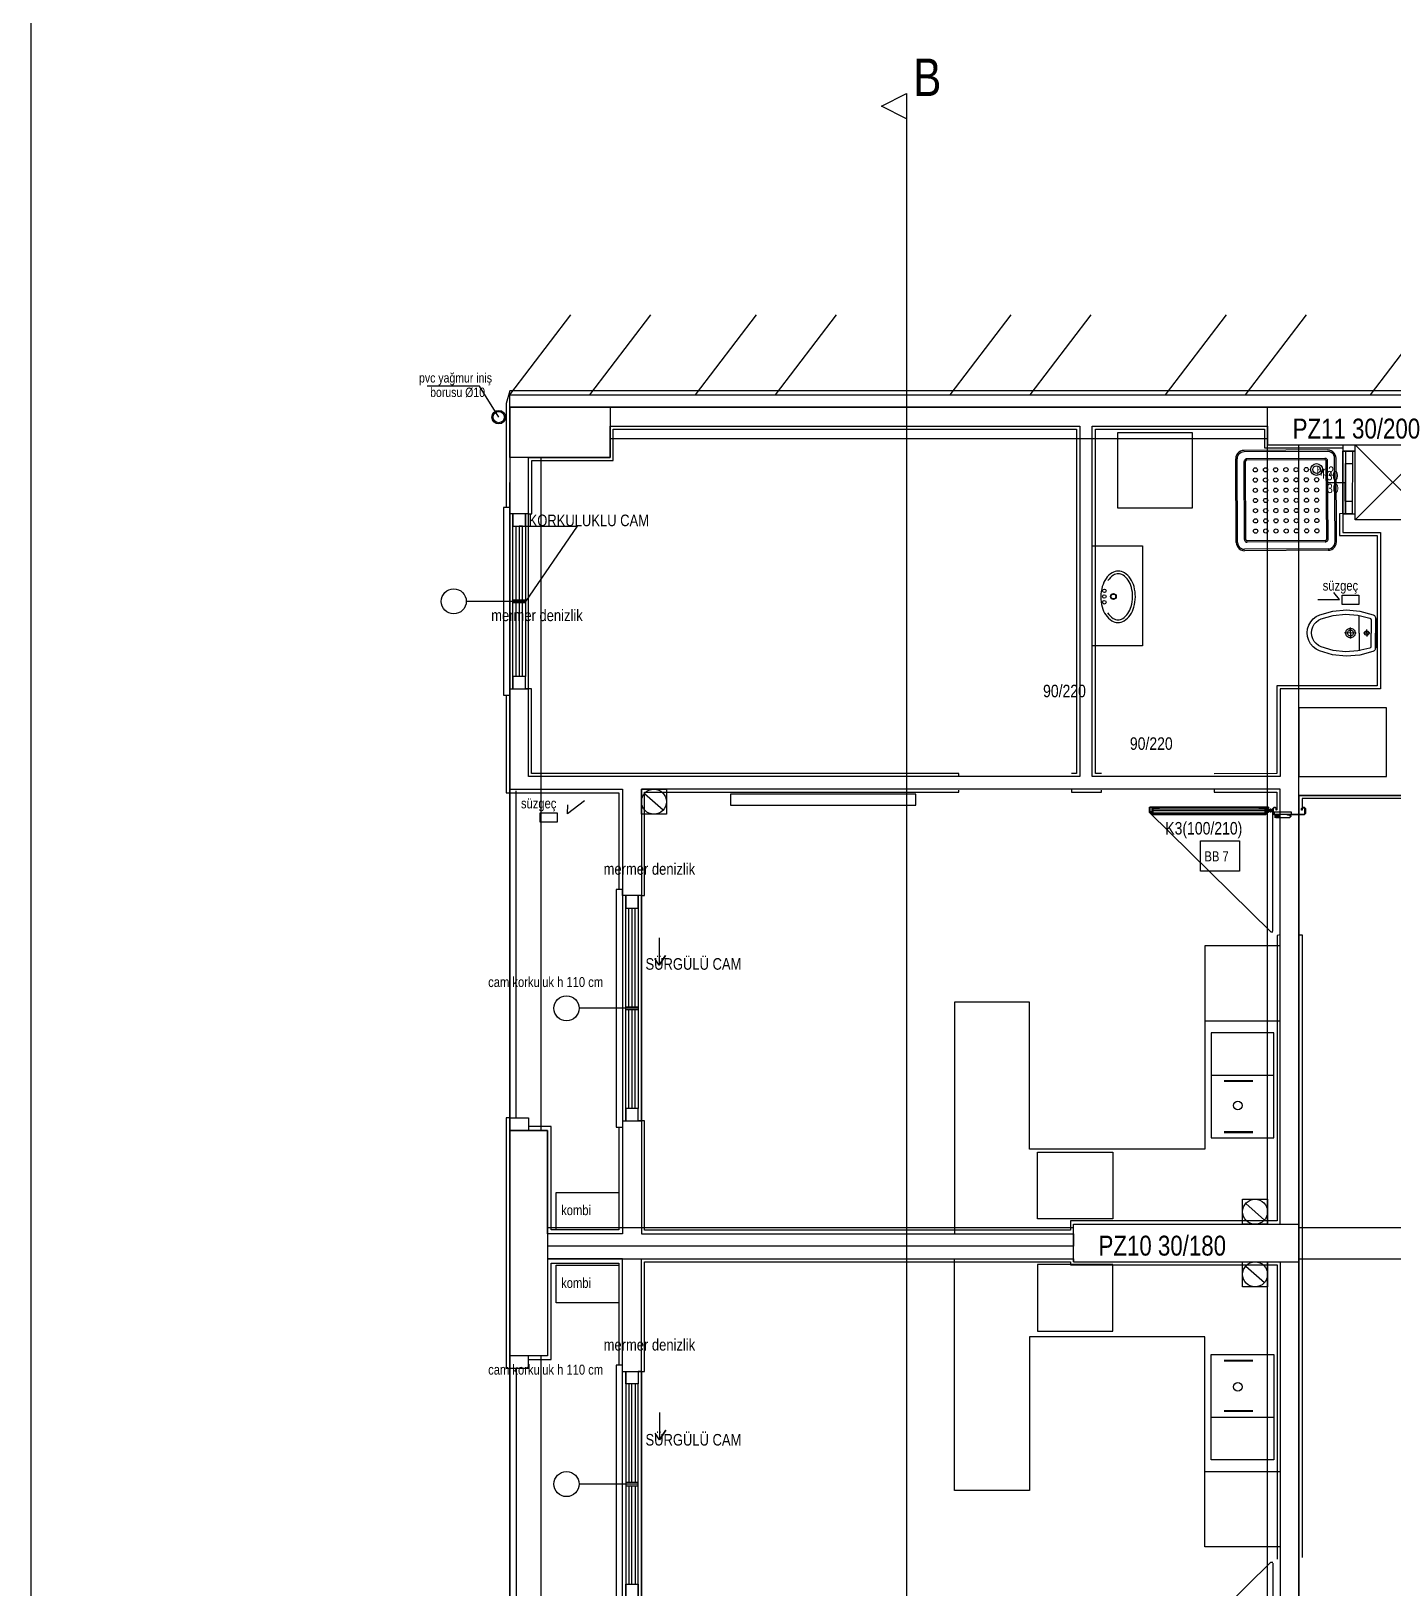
# Model space of a CAD drawing. Header units: centimetres. Extents: x 0 to 12309, y -30 to 2970.
# Drawn here: x 1150 to 1694, y 1877 to 2499 of the extents above; entities that cross this region are included whole.
import ezdxf

# ---------------------------------------------------------------- set-up
doc = ezdxf.new("R2010")
doc.units = ezdxf.units.CM
doc.layers.add('SCOTT-CERCEVE', color=7, linetype='CONTINUOUS')
doc.layers.add('SCOTT-MIMARI', color=8, linetype='CONTINUOUS')
doc.styles.get("Standard").update_dxf_attribs({"font": 'arial.ttf', "width": 0.8})

msp = doc.modelspace()

# ---------------------------------------------------------------- linework, layer by layer
at = {"layer": 'SCOTT-CERCEVE'}
msp.add_line((1150, 0), (1150, 2970), dxfattribs=at)
at = {"layer": 'SCOTT-MIMARI'}
for p, q in [((1329.01, 2357.29), (1308.07, 2357.29)), ((1336.65, 2344.87), (1329.01, 2357.29)), ((1667.53, 2331.75), (1634.17, 2331.57)), ((1667.54, 2331.19), (1634.18, 2331.01)), ((1631.03, 2294.86), (1630.86, 2328.22)), ((1631.59, 2294.86), (1631.41, 2328.22)), ((1634.36, 2295.99), (1634.2, 2327.12)), ((1634.92, 2295.99), (1634.75, 2327.12)), ((1666.44, 2328.4), (1635.3, 2328.24)), ((1666.44, 2327.85), (1635.31, 2327.68)), ((1667.17, 2296.16), (1667, 2327.29)), ((1667.72, 2296.16), (1667.56, 2327.3)), ((1670.51, 2295.07), (1670.33, 2328.42)), ((1671.06, 2295.07), (1670.89, 2328.43)), ((1667.13, 2318.82), (1674.64, 2318.81)), ((1666.61, 2295.6), (1635.48, 2295.44)), ((1666.62, 2295.04), (1635.48, 2294.88)), ((1667.74, 2292.27), (1634.38, 2292.09)), ((1667.75, 2291.71), (1634.39, 2291.54)), ((1680.15, 2258.64), (1680.18, 2265.7)), ((1684.92, 2263.87), (1684.9, 2258.62)), ((1686.68, 2264.56), (1686.65, 2258.61)), ((1686.67, 2264.36), (1686.82, 2264.36)), ((1687.17, 2264.01), (1687.15, 2258.61)), ((1678.9, 2258.65), (1674.33, 2258.67)), ((1676.65, 2258.66), (1676.63, 2256.44)), ((1676.65, 2258.66), (1676.66, 2260.88)), ((1680.15, 2258.64), (1680.11, 2251.58)), ((1684.36, 2258.62), (1681.81, 2258.63)), ((1683.15, 2258.63), (1683.14, 2257.23)), ((1683.15, 2258.63), (1683.15, 2260.03)), ((1684.87, 2253.37), (1684.9, 2258.62)), ((1686.62, 2252.66), (1686.65, 2258.61)), ((1687.12, 2253.21), (1687.15, 2258.61)), ((1686.62, 2252.86), (1686.77, 2252.86)), ((1644.85, 2186.96), (1644.85, 2188.56)), ((1597.37, 2187.01), (1597.42, 2187.01)), ((1642.65, 2187.66), (1597.77, 2187.66)), ((1643.05, 2187.01), (1643, 2187.01)), ((1644.3, 2188.01), (1644, 2188.01)), ((1644.33, 2187.45), (1644, 2187.45)), ((1645.65, 2187.76), (1644.05, 2187.76)), ((1645.38, 2188.04), (1645.65, 2188.04)), ((1645.38, 2187.49), (1645.65, 2187.49)), ((1645.65, 2139.63), (1645.65, 2186.61)), ((1621.04, 2082.05), (1646.04, 2082.05)), ((1637.64, 2079.83), (1626.26, 2079.83)), ((1637.64, 2079.53), (1626.26, 2079.53)), ((1626.26, 2059.58), (1637.64, 2059.58)), ((1626.26, 2059.28), (1637.64, 2059.28)), ((1626.26, 1968.34), (1637.64, 1968.34)), ((1626.26, 1968.04), (1637.64, 1968.04)), ((1637.64, 1948.09), (1626.26, 1948.09)), ((1637.64, 1947.79), (1626.26, 1947.79)), ((1621.04, 1945.56), (1646.04, 1945.56)), ((1645.65, 1887.3), (1645.65, 1840.32))]:
    msp.add_line(p, q, dxfattribs=at)
for points in [[(1499.42, 2464.04), (1489.42, 2469.04), (1499.42, 2474.04), (1499.42, 2464.04)], [(1499.42, 2464.04), (1499.42, 612.01)], [(1341.09, 2353.81), (1365.45, 2385.65)], [(1373.05, 2353.81), (1397.41, 2385.65)], [(1415.2, 2353.81), (1439.56, 2385.65)], [(1447.16, 2353.81), (1471.52, 2385.65)], [(1516.89, 2353.81), (1541.25, 2385.65)], [(1548.85, 2353.81), (1573.21, 2385.65)], [(1602.86, 2353.81), (1627.22, 2385.65)], [(1634.82, 2353.81), (1659.18, 2385.65)], [(1684.66, 2353.81), (1709.02, 2385.65)], [(2047.59, 2348.81), (2047.59, 2355.31), (1341.09, 2355.31), (1339.59, 2350.31), (1339.59, 2308.81)], [(1341.09, 2348.81), (1341.09, 2353.81), (2046.09, 2353.81), (2046.09, 2348.81), (1341.09, 2348.81)], [(1341.09, 2328.81), (1341.09, 2348.81), (1381.09, 2348.81), (1381.09, 2328.81), (1341.09, 2328.81)], [(2046.09, 2034.06), (2046.09, 2348.81), (1341.09, 2348.81), (1341.09, 1531.31)], [(1371.09, 2348.81), (1643.59, 2348.81)], [(1643.59, 2333.81), (1643.59, 2348.81)], [(1643.59, 2348.81), (1743.59, 2348.81)], [(1568.59, 2201.31), (1348.59, 2201.31), (1348.59, 2328.81), (1381.09, 2328.81), (1381.09, 2341.31), (1568.59, 2341.31), (1568.59, 2201.31)], [(1348.59, 2306.31), (1349.84, 2306.31), (1349.84, 2327.56), (1382.34, 2327.56), (1382.34, 2340.06), (1567.34, 2340.06), (1567.34, 2202.56), (1565.3, 2202.57)], [(1688.59, 2236.31), (1648.59, 2236.31), (1648.59, 2201.31), (1573.59, 2201.31), (1573.59, 2341.31), (1643.59, 2341.31), (1643.59, 2341.31), (1643.59, 2341.31), (1643.59, 2333.81), (1673.59, 2333.81), (1673.59, 2298.81), (1688.59, 2298.81), (1688.59, 2236.31)], [(1577.32, 2202.55), (1574.82, 2202.55), (1574.82, 2340.05), (1642.32, 2340.05), (1642.32, 2332.55), (1673.59, 2332.55)], [(1613.64, 2338.62), (1583.64, 2338.62), (1583.64, 2308.62), (1613.64, 2308.62), (1613.64, 2338.62)], [(1381.09, 2336.31), (1643.59, 2336.31)], [(1634.17, 2331.57), (1633.43, 2331.48), (1632.73, 2331.23), (1632.1, 2330.83), (1631.57, 2330.3), (1631.18, 2329.66), (1630.94, 2328.96), (1630.86, 2328.22)], [(1643.59, 2333.81), (1743.59, 2333.81)], [(1643.59, 2022.56), (1643.59, 2333.81)], [(1656.09, 2022.56), (1656.09, 2333.81)], [(1670.89, 2328.43), (1670.8, 2329.17), (1670.55, 2329.87), (1670.15, 2330.5), (1669.62, 2331.03), (1668.98, 2331.42), (1668.28, 2331.67), (1667.53, 2331.75)], [(1670.33, 2328.42), (1670.26, 2329.04), (1670.05, 2329.63), (1669.72, 2330.15), (1669.27, 2330.59), (1668.74, 2330.92), (1668.16, 2331.12), (1667.54, 2331.19)], [(1673.6, 2331.31), (1673.6, 2331.31), (1678.6, 2331.31), (1677.41, 2331.31), (1677.38, 2306.31), (1673.57, 2306.32), (1673.6, 2331.31)], [(1678.57, 2306.31), (1678.6, 2331.31), (1673.63, 2331.31), (1673.57, 2306.31), (1678.57, 2306.31)], [(1674.63, 2331.31), (1674.62, 2326.31), (1677.4, 2326.31)], [(1708.59, 2303.81), (1678.59, 2303.81), (1678.59, 2333.81), (1708.59, 2333.81), (1708.59, 2303.81), (1678.59, 2333.81), (1708.59, 2333.81), (1678.59, 2303.81)], [(1353.59, 2060.06), (1353.59, 2328.81)], [(1634.18, 2331.01), (1633.56, 2330.94), (1632.97, 2330.73), (1632.45, 2330.4), (1632.01, 2329.95), (1631.68, 2329.43), (1631.48, 2328.84), (1631.41, 2328.22)], [(1635.3, 2328.24), (1635.06, 2328.21), (1634.82, 2328.13), (1634.61, 2327.99), (1634.44, 2327.82), (1634.31, 2327.6), (1634.22, 2327.37), (1634.2, 2327.12)], [(1635.31, 2327.68), (1635.18, 2327.67), (1635.07, 2327.63), (1634.96, 2327.56), (1634.87, 2327.47), (1634.81, 2327.37), (1634.77, 2327.25), (1634.75, 2327.12)], [(1667.56, 2327.3), (1667.53, 2327.54), (1667.44, 2327.78), (1667.31, 2327.99), (1667.13, 2328.16), (1666.92, 2328.3), (1666.69, 2328.38), (1666.44, 2328.4)], [(1667, 2327.29), (1666.99, 2327.42), (1666.94, 2327.54), (1666.88, 2327.64), (1666.79, 2327.73), (1666.68, 2327.79), (1666.57, 2327.83), (1666.44, 2327.85)], [(1674.61, 2311.31), (1674.62, 2326.31)], [(1674.62, 2326.31), (1674.65, 2306.31)], [(1341.09, 2032.56), (1341.09, 2318.81)], [(1341.09, 2306.31), (1341.09, 2308.81), (1338.59, 2308.81), (1338.59, 2236.31), (1338.59, 2233.81), (1341.09, 2233.81)], [(1348.59, 2236.31), (1348.59, 2306.31), (1341.09, 2306.31), (1341.09, 2236.31), (1348.59, 2236.31), (1347.34, 2236.31), (1347.34, 2241.31), (1342.34, 2241.31), (1342.34, 2236.31), (1342.34, 2306.31), (1342.34, 2301.31), (1347.34, 2301.31), (1347.34, 2306.31), (1347.34, 2241.31), (1346.09, 2241.31), (1346.09, 2270.68)], [(1673.53, 2306.32), (1672.28, 2306.31), (1672.28, 2297.56), (1687.28, 2297.56), (1687.28, 2237.56), (1647.28, 2237.56), (1647.28, 2202.56), (1622.32, 2202.47)], [(1674.6, 2306.31), (1674.6, 2306.31)], [(1674.65, 2306.31), (1674.66, 2311.31), (1677.39, 2311.31)], [(1343.59, 2271.93), (1343.59, 2301.31)], [(1346.09, 2271.93), (1346.09, 2301.31), (1344.84, 2301.31), (1344.84, 2271.93)], [(1347.34, 2301.31), (1367.92, 2301.31), (1347.34, 2271.31)], [(1631.03, 2294.86), (1631.12, 2294.11), (1631.37, 2293.41), (1631.77, 2292.78), (1632.3, 2292.25), (1632.94, 2291.86), (1633.64, 2291.62), (1634.39, 2291.54)], [(1631.59, 2294.86), (1631.66, 2294.24), (1631.87, 2293.65), (1632.2, 2293.13), (1632.65, 2292.69), (1633.18, 2292.36), (1633.76, 2292.16), (1634.38, 2292.09)], [(1634.36, 2295.99), (1634.39, 2295.74), (1634.48, 2295.5), (1634.61, 2295.29), (1634.79, 2295.12), (1635, 2294.99), (1635.23, 2294.91), (1635.48, 2294.88)], [(1634.92, 2295.99), (1634.93, 2295.86), (1634.98, 2295.75), (1635.04, 2295.64), (1635.13, 2295.55), (1635.24, 2295.49), (1635.35, 2295.45), (1635.48, 2295.44)], [(1666.61, 2295.6), (1666.74, 2295.62), (1666.85, 2295.66), (1666.96, 2295.72), (1667.05, 2295.81), (1667.11, 2295.92), (1667.15, 2296.04), (1667.17, 2296.16)], [(1666.62, 2295.04), (1666.86, 2295.07), (1667.1, 2295.16), (1667.31, 2295.29), (1667.48, 2295.47), (1667.61, 2295.68), (1667.7, 2295.91), (1667.72, 2296.16)], [(1667.74, 2292.27), (1668.36, 2292.34), (1668.95, 2292.55), (1669.47, 2292.89), (1669.91, 2293.33), (1670.24, 2293.86), (1670.44, 2294.45), (1670.51, 2295.07)], [(1667.75, 2291.71), (1668.49, 2291.8), (1669.19, 2292.05), (1669.82, 2292.45), (1670.35, 2292.98), (1670.74, 2293.62), (1670.98, 2294.33), (1671.06, 2295.07)], [(1573.59, 2293.54), (1593.59, 2293.54), (1593.59, 2253.54), (1573.59, 2253.54)], [(1581.5, 2282.72), (1580.81, 2282.25), (1580.17, 2281.7), (1579.59, 2281.09), (1579.09, 2280.43)], [(1582.06, 2281.78), (1581.41, 2281.33), (1580.82, 2280.81), (1580.29, 2280.22), (1579.83, 2279.57)], [(1583.98, 2283.41), (1583.33, 2283.36), (1582.69, 2283.23), (1582.08, 2283.02), (1581.5, 2282.72)], [(1583.97, 2282.31), (1583.47, 2282.28), (1582.98, 2282.18), (1582.51, 2282.01), (1582.06, 2281.78)], [(1585.87, 2281.76), (1585.43, 2281.99), (1584.96, 2282.17), (1584.47, 2282.27), (1583.97, 2282.31)], [(1586.45, 2282.68), (1585.88, 2282.99), (1585.27, 2283.22), (1584.63, 2283.36), (1583.98, 2283.41)], [(1587.92, 2279.76), (1587.49, 2280.34), (1587, 2280.87), (1586.46, 2281.34), (1585.87, 2281.76)], [(1588.83, 2280.36), (1588.33, 2281.03), (1587.77, 2281.65), (1587.14, 2282.2), (1586.45, 2282.68)], [(1577.6, 2277.26), (1577.35, 2276.25), (1577.17, 2275.24), (1577.06, 2274.21), (1577.02, 2273.17)], [(1579.09, 2280.43), (1578.62, 2279.68), (1578.22, 2278.9), (1577.88, 2278.09), (1577.6, 2277.26)], [(1589.21, 2276.89), (1588.98, 2277.64), (1588.68, 2278.37), (1588.33, 2279.08), (1587.92, 2279.76)], [(1590.27, 2277.17), (1590.01, 2278.01), (1589.68, 2278.82), (1589.28, 2279.61), (1588.83, 2280.36)], [(1589.7, 2273.09), (1589.68, 2274.05), (1589.59, 2275), (1589.43, 2275.95), (1589.21, 2276.89)], [(1590.8, 2273.08), (1590.77, 2274.11), (1590.67, 2275.14), (1590.51, 2276.16), (1590.27, 2277.17)], [(1347.34, 2271.31), (1323.71, 2271.31)], [(1347.34, 2270.68), (1342.34, 2270.68), (1342.34, 2271.93), (1347.34, 2271.93), (1347.34, 2270.68)], [(1344.84, 2270.68), (1344.84, 2241.31), (1343.59, 2241.31), (1343.59, 2270.68)], [(1577.02, 2273.17), (1577.05, 2272.14), (1577.14, 2271.11), (1577.31, 2270.09), (1577.55, 2269.08)], [(1577.55, 2269.08), (1577.81, 2268.24), (1578.14, 2267.43), (1578.53, 2266.64), (1578.99, 2265.89)], [(1587.83, 2266.44), (1588.24, 2267.11), (1588.61, 2267.81), (1588.91, 2268.54), (1589.16, 2269.29)], [(1588.73, 2265.82), (1589.19, 2266.57), (1589.6, 2267.35), (1589.94, 2268.16), (1590.21, 2268.99)], [(1589.16, 2269.29), (1589.39, 2270.23), (1589.56, 2271.17), (1589.67, 2272.13), (1589.7, 2273.09)], [(1590.21, 2268.99), (1590.46, 2270), (1590.64, 2271.02), (1590.76, 2272.05), (1590.8, 2273.08)], [(1663.7, 2272.06), (1672.23, 2272.06), (1669.97, 2274.84)], [(1673.33, 2273.75), (1680.03, 2273.75), (1680.03, 2270.05), (1673.33, 2270.05), (1673.33, 2273.75)], [(1578.99, 2265.89), (1579.48, 2265.22), (1580.05, 2264.6), (1580.68, 2264.05), (1581.36, 2263.57)], [(1579.74, 2266.74), (1580.19, 2266.09), (1580.71, 2265.49), (1581.3, 2264.96), (1581.94, 2264.5)], [(1581.36, 2263.57), (1581.94, 2263.26), (1582.55, 2263.04), (1583.19, 2262.9), (1583.84, 2262.85)], [(1581.94, 2264.5), (1582.39, 2264.26), (1582.86, 2264.09), (1583.35, 2263.98), (1583.84, 2263.94)], [(1583.84, 2263.94), (1584.34, 2263.97), (1584.83, 2264.07), (1585.31, 2264.24), (1585.75, 2264.47)], [(1583.84, 2262.85), (1584.49, 2262.89), (1585.13, 2263.02), (1585.74, 2263.23), (1586.32, 2263.53)], [(1585.75, 2264.47), (1586.35, 2264.88), (1586.89, 2265.34), (1587.39, 2265.87), (1587.83, 2266.44)], [(1586.32, 2263.53), (1587.01, 2264.01), (1587.65, 2264.55), (1588.22, 2265.16), (1588.73, 2265.82)], [(1659.4, 2258.75), (1659.56, 2260.29), (1660.02, 2261.77), (1660.78, 2263.12), (1661.78, 2264.3), (1663, 2265.26), (1664.39, 2265.95)], [(1661.15, 2258.74), (1661.27, 2259.93), (1661.63, 2261.08), (1662.21, 2262.13), (1662.99, 2263.04), (1663.94, 2263.78), (1665.01, 2264.32)], [(1664.39, 2265.95), (1669.63, 2267.42), (1675.04, 2267.92), (1680.46, 2267.43), (1685.71, 2265.97)], [(1665.01, 2264.32), (1669.77, 2265.67), (1674.69, 2266.17), (1679.63, 2265.8), (1684.42, 2264.58)], [(1684.42, 2264.58), (1684.56, 2264.51), (1684.68, 2264.42), (1684.79, 2264.3), (1684.86, 2264.17), (1684.91, 2264.02), (1684.92, 2263.87)], [(1685.71, 2265.97), (1685.98, 2265.83), (1686.22, 2265.65), (1686.41, 2265.42), (1686.56, 2265.15), (1686.65, 2264.86), (1686.68, 2264.56)], [(1686.82, 2264.36), (1686.9, 2264.35), (1686.98, 2264.32), (1687.04, 2264.28), (1687.1, 2264.23), (1687.14, 2264.16), (1687.16, 2264.09), (1687.17, 2264.01)], [(1664.31, 2251.5), (1662.93, 2252.2), (1661.72, 2253.17), (1660.73, 2254.36), (1659.99, 2255.72), (1659.54, 2257.21), (1659.4, 2258.75)], [(1664.95, 2253.12), (1663.88, 2253.67), (1662.95, 2254.42), (1662.18, 2255.34), (1661.61, 2256.4), (1661.26, 2257.55), (1661.15, 2258.74)], [(1674.77, 2258.67), (1674.81, 2259.06), (1674.94, 2259.43), (1675.13, 2259.77), (1675.4, 2260.06), (1675.72, 2260.29), (1676.08, 2260.45), (1676.46, 2260.53), (1676.85, 2260.52), (1677.23, 2260.44), (1677.59, 2260.28), (1677.91, 2260.05), (1678.17, 2259.76), (1678.36, 2259.42), (1678.48, 2259.04), (1678.52, 2258.65)], [(1678.52, 2258.65), (1678.48, 2258.26), (1678.35, 2257.89), (1678.16, 2257.55), (1677.89, 2257.26), (1677.57, 2257.03), (1677.22, 2256.88), (1676.83, 2256.8), (1676.44, 2256.8), (1676.06, 2256.88), (1675.7, 2257.04), (1675.38, 2257.27), (1675.12, 2257.57), (1674.93, 2257.91), (1674.81, 2258.28), (1674.77, 2258.67)], [(1675.5, 2258.67), (1675.52, 2258.91), (1675.6, 2259.13), (1675.72, 2259.34), (1675.88, 2259.52), (1676.08, 2259.66), (1676.3, 2259.76), (1676.53, 2259.81), (1676.77, 2259.8), (1677.01, 2259.75), (1677.23, 2259.65), (1677.42, 2259.51), (1677.58, 2259.33), (1677.7, 2259.12), (1677.77, 2258.89), (1677.8, 2258.66)], [(1677.8, 2258.66), (1677.77, 2258.42), (1677.69, 2258.19), (1677.57, 2257.98), (1677.41, 2257.8), (1677.22, 2257.66), (1677, 2257.57), (1676.76, 2257.52), (1676.52, 2257.52), (1676.28, 2257.57), (1676.07, 2257.67), (1675.87, 2257.81), (1675.71, 2257.99), (1675.59, 2258.2), (1675.52, 2258.43), (1675.5, 2258.67)], [(1682.27, 2258.63), (1682.29, 2258.81), (1682.35, 2258.99), (1682.44, 2259.15), (1682.56, 2259.28), (1682.71, 2259.39), (1682.88, 2259.46), (1683.06, 2259.5), (1683.24, 2259.5), (1683.42, 2259.46), (1683.59, 2259.38), (1683.73, 2259.28), (1683.86, 2259.14), (1683.95, 2258.98), (1684, 2258.81), (1684.02, 2258.62)], [(1684.02, 2258.62), (1684, 2258.44), (1683.94, 2258.27), (1683.85, 2258.11), (1683.73, 2257.97), (1683.58, 2257.87), (1683.41, 2257.79), (1683.23, 2257.76), (1683.05, 2257.76), (1682.87, 2257.8), (1682.7, 2257.87), (1682.56, 2257.98), (1682.44, 2258.12), (1682.34, 2258.28), (1682.29, 2258.45), (1682.27, 2258.63)], [(1685.63, 2251.26), (1680.38, 2249.85), (1674.95, 2249.42), (1669.54, 2249.97), (1664.31, 2251.5)], [(1684.36, 2252.67), (1679.55, 2251.49), (1674.62, 2251.18), (1669.7, 2251.73), (1664.95, 2253.12)], [(1684.87, 2253.37), (1684.85, 2253.22), (1684.8, 2253.07), (1684.73, 2252.94), (1684.62, 2252.82), (1684.5, 2252.73), (1684.36, 2252.67)], [(1686.62, 2252.66), (1686.58, 2252.36), (1686.49, 2252.07), (1686.34, 2251.81), (1686.15, 2251.58), (1685.91, 2251.39), (1685.63, 2251.26)], [(1687.12, 2253.21), (1687.11, 2253.13), (1687.08, 2253.06), (1687.04, 2252.99), (1686.98, 2252.93), (1686.92, 2252.89), (1686.84, 2252.87), (1686.77, 2252.86)], [(1339.59, 2233.81), (1339.59, 2196.31), (1339.59, 2194.81), (1384.59, 2194.81), (1384.59, 2156.31)], [(1520.3, 2201.31), (1520.3, 2202.56), (1349.8, 2202.56), (1349.8, 2236.31), (1348.59, 2236.31)], [(1656.09, 2201.31), (1691.09, 2201.31), (1691.09, 2228.81), (1656.09, 2228.81), (1656.09, 2201.31)], [(1341.09, 2060.06), (1341.09, 2196.31), (1386.09, 2196.31), (1386.09, 2033.81), (1386.09, 2018.81), (1356.09, 2018.81), (1356.09, 2060.06), (1341.09, 2060.06)], [(1343.59, 2065.06), (1343.59, 2195.58)], [(1393.59, 2018.81), (1566.09, 2018.81), (1566.09, 2022.56), (1648.59, 2022.56), (1648.59, 2196.31), (1393.59, 2196.31), (1393.59, 2018.81)], [(1403.59, 2196.31), (1403.59, 2186.31), (1393.59, 2186.31), (1393.59, 2196.31), (1403.59, 2196.31)], [(1393.59, 2153.81), (1394.84, 2153.81), (1394.84, 2195.06), (1520.32, 2195.06), (1520.32, 2195.85)], [(1394.83, 2194.61), (1402.34, 2188.01)], [(1565.32, 2196.31), (1565.32, 2195.06), (1577.3, 2195.06), (1577.3, 2195.95)], [(1622.3, 2196.31), (1622.3, 2195.06), (1647.3, 2195.06), (1647.3, 2188.12)], [(1370.84, 2191.71), (1364.14, 2186.43), (1364.2, 2190.02)], [(1503.12, 2189.9), (1503.12, 2194.27), (1429.22, 2194.27), (1429.22, 2189.9), (1503.12, 2189.9)], [(1596.52, 2189.06), (1596.52, 2187.11), (1597.37, 2187.11), (1597.37, 2187.01), (1596.42, 2187.01), (1596.42, 2189.16), (1644, 2189.16), (1644, 2187.01), (1643.05, 2187.01), (1643.05, 2187.11), (1643.9, 2187.11), (1643.9, 2189.06), (1596.52, 2189.06)], [(1596.52, 2187.36), (1597.47, 2187.36), (1597.47, 2188.96), (1596.52, 2188.96)], [(1597.57, 2189.01), (1600.07, 2189.01), (1600.07, 2188.81), (1597.77, 2188.81), (1597.77, 2186.51), (1600.07, 2186.51), (1600.07, 2186.31), (1597.57, 2186.31), (1597.57, 2189.01)], [(1600.12, 2189.01), (1600.12, 2188.76), (1597.82, 2188.76), (1597.82, 2188.41), (1642.6, 2188.41), (1642.6, 2188.76), (1640.3, 2188.76), (1640.3, 2189.01), (1600.12, 2189.01)], [(1642.65, 2188.81), (1640.35, 2188.81), (1640.35, 2189.01), (1642.85, 2189.01), (1642.85, 2186.31), (1640.35, 2186.31), (1640.35, 2186.51), (1642.65, 2186.51), (1642.65, 2188.81)], [(1643.9, 2187.36), (1642.95, 2187.36), (1642.95, 2188.96), (1643.9, 2188.96)], [(1647.8, 2186.11), (1646.15, 2186.11), (1645.65, 2186.61), (1645.65, 2188.61), (1646.15, 2189.11), (1646.65, 2189.11), (1647.15, 2188.61), (1647.15, 2187.93), (1646.95, 2187.93), (1646.95, 2188.61), (1646.65, 2188.91), (1646.15, 2188.91), (1645.85, 2188.61), (1645.85, 2186.61), (1646.15, 2186.31), (1648, 2186.31), (1648, 2185.11), (1646.86, 2185.11), (1646.86, 2185.06), (1652.39, 2185.06), (1652.69, 2185.36), (1652.69, 2185.61), (1652.39, 2185.91), (1651.55, 2185.91), (1651.55, 2186.11), (1652.39, 2186.11), (1652.89, 2185.61), (1652.89, 2185.36), (1652.39, 2184.86), (1646.86, 2184.86), (1646.86, 2185.32), (1647.8, 2185.32), (1647.8, 2186.11)], [(1657.65, 2188.91), (1658.15, 2188.91), (1657.65, 2188.91), (1657.35, 2188.61), (1657.35, 2187.93), (1657.15, 2187.93), (1657.15, 2188.61), (1657.65, 2189.11), (1658.15, 2189.11), (1658.65, 2188.61), (1658.65, 2186.61), (1658.15, 2186.11), (1652.62, 2186.11), (1652.62, 2186.31), (1658.15, 2186.31), (1658.45, 2186.61), (1658.45, 2188.61), (1658.15, 2188.91)], [(1731.25, 1603.06), (1731.09, 2193.81), (1656.09, 2193.81), (1656.09, 836.31), (1731.09, 836.31)], [(1993.59, 1531.31), (1993.59, 1456.31), (1731.09, 1456.31), (1731.09, 836.31), (1656.09, 836.31), (1656.09, 2193.81), (1731.09, 2193.81), (1731.09, 1604.31), (1743.59, 1604.31), (1743.59, 1531.31), (1993.59, 1531.31)], [(1731.09, 2188.12), (1729.84, 2188.12), (1729.84, 2192.62), (1657.34, 2192.62), (1657.33, 2188.8)], [(1353.26, 2186.8), (1359.96, 2186.8), (1359.96, 2183.11), (1353.26, 2183.11), (1353.26, 2186.8)], [(1596.42, 2187.01), (1644.85, 2139.33), (1645.65, 2139.33)], [(1596.67, 2187.26), (1597.52, 2187.26), (1597.52, 2186.26), (1642.9, 2186.26), (1642.9, 2187.26), (1643.75, 2187.26), (1643.75, 2187.16), (1643, 2187.16), (1643, 2186.16), (1597.42, 2186.16), (1597.42, 2187.16), (1596.67, 2187.16), (1596.67, 2187.26)], [(1600.12, 2186.56), (1597.82, 2186.56), (1597.82, 2186.91), (1642.6, 2186.91), (1642.6, 2186.56), (1640.3, 2186.56), (1640.3, 2186.31), (1600.12, 2186.31), (1600.12, 2186.56)], [(1646.18, 2187.12), (1646.18, 2186.37), (1653.15, 2186.37), (1653.15, 2187.12), (1646.18, 2187.12)], [(1646.8, 2185.37), (1646.59, 2185.1), (1646.55, 2184.9), (1646.55, 2185.37), (1646.55, 2186.06), (1647.74, 2186.06), (1647.74, 2185.37), (1646.8, 2185.37)], [(1646.85, 2185.47), (1646.91, 2185.96), (1646.65, 2185.96), (1646.65, 2185.4), (1646.78, 2185.46), (1646.8, 2185.47), (1646.85, 2185.47)], [(1616.77, 2175.67), (1632.35, 2175.67), (1632.35, 2163.54), (1616.77, 2163.54), (1616.77, 2175.67)], [(1386.09, 2153.81), (1386.09, 2156.31), (1383.59, 2156.31), (1383.59, 2083.81), (1383.59, 2061.31), (1386.09, 2061.31)], [(1393.59, 2063.81), (1393.59, 2153.81), (1386.09, 2153.81), (1386.09, 2063.81), (1393.59, 2063.81), (1392.34, 2063.81), (1392.34, 2068.81), (1387.34, 2068.81), (1387.34, 2063.81), (1387.34, 2153.81), (1387.34, 2148.81), (1392.34, 2148.81), (1392.34, 2153.81), (1392.34, 2068.81), (1391.09, 2068.81), (1391.09, 2108.18)], [(1388.59, 2109.43), (1388.59, 2148.81)], [(1389.84, 2148.81), (1389.84, 2109.43)], [(1391.09, 2109.43), (1391.09, 2148.81)], [(1648.59, 2138.12), (1647.35, 2137.91), (1647.35, 2024.41), (1647.35, 2023.91), (1566.09, 2023.91), (1564.84, 2023.91), (1564.84, 2020.16), (1394.84, 2020.16), (1394.84, 2063.81), (1393.59, 2063.81)], [(1400.68, 2136.93), (1400.68, 2126.05), (1403.23, 2129.87), (1400.68, 2126.05), (1398.94, 2128.71)], [(1400.68, 2136.93), (1400.68, 2126.05)], [(1648.59, 2133.81), (1618.59, 2133.81), (1618.59, 2052.56), (1548.59, 2052.56), (1548.59, 2111.31), (1518.59, 2111.31), (1518.59, 2018.81), (1566.09, 2018.81)], [(1648.59, 2133.81), (1618.59, 2133.81), (1618.59, 2103.81), (1648.59, 2103.81)], [(1656.09, 2138.12), (1657.34, 2138.12), (1657.4, 1889.55)], [(1392.34, 2108.81), (1368.71, 2108.81)], [(1392.34, 2108.18), (1387.34, 2108.18), (1387.34, 2109.43), (1392.34, 2109.43), (1392.34, 2108.18)], [(1389.84, 2108.18), (1389.84, 2068.81), (1388.59, 2068.81), (1388.59, 2108.18)], [(1648.59, 2022.56), (1648.59, 2108.81)], [(1646.04, 2057.05), (1646.04, 2099.05), (1621.04, 2099.05), (1621.04, 2057.05), (1646.04, 2057.05)], [(1341.09, 2065.06), (1339.59, 2065.06), (1339.59, 1990.06), (1339.59, 1965.06), (1341.09, 1965.06)], [(1341.09, 2040.06), (1341.09, 2065.06), (1348.59, 2065.06), (1348.59, 2060.06)], [(1356.09, 2060.06), (1356.09, 1970.06), (1341.09, 1970.06), (1341.09, 2060.06), (1356.09, 2060.06)], [(1384.59, 2061.31), (1384.59, 2020.31), (1357.59, 2020.31), (1357.59, 2034.06), (1357.59, 2061.56), (1348.59, 2061.56)], [(1581.77, 2024.69), (1551.77, 2024.69), (1551.77, 2051.34), (1581.77, 2051.34), (1581.77, 2024.69)], [(1359.59, 2035.31), (1384.59, 2035.31), (1384.59, 2020.31), (1359.59, 2020.31), (1359.59, 2035.31)], [(1643.59, 2032.56), (1643.59, 2022.56), (1633.59, 2022.56), (1633.59, 2032.56), (1643.59, 2032.56)], [(1634.83, 2030.86), (1642.34, 2024.26)], [(1356.09, 2021.31), (1566.09, 2021.31)], [(1566.09, 2007.56), (1566.09, 2022.56)], [(1566.09, 2022.56), (1656.09, 2022.56)], [(1656.09, 2007.56), (1656.09, 2022.56)], [(1656.09, 2021.31), (1731.09, 2021.31)], [(1566.09, 2018.81), (1566.09, 2013.81), (1356.09, 2013.81)], [(1341.09, 1990.06), (1341.09, 1831.31), (1386.09, 1831.31), (1386.09, 2008.81), (1386.09, 2008.81), (1356.09, 2008.81), (1356.09, 1970.06), (1341.09, 1970.06)], [(1356.09, 2008.81), (1566.09, 2008.81)], [(1393.59, 2008.81), (1566.09, 2008.81), (1566.09, 2007.56), (1648.59, 2007.56), (1648.59, 1831.31), (1393.59, 1831.31), (1393.59, 2008.81)], [(1648.59, 1893.81), (1618.59, 1893.81), (1618.59, 1977.56), (1548.59, 1977.56), (1548.59, 1916.31), (1518.59, 1916.31), (1518.59, 2008.81), (1566.09, 2008.81)], [(1656.09, 2008.81), (1731.09, 2008.81)], [(1348.59, 1968.56), (1357.59, 1968.56), (1357.59, 2007.06), (1377.59, 2007.06), (1384.59, 2007.06), (1384.59, 1966.31)], [(1359.59, 2006.26), (1384.59, 2006.26), (1384.59, 1991.26), (1359.59, 1991.26), (1359.59, 2006.26)], [(1393.59, 1963.81), (1394.84, 1963.81), (1394.84, 2007.56), (1564.84, 2007.56), (1564.84, 2006.31), (1647.34, 2006.31), (1647.34, 1888.81)], [(1581.77, 2006.49), (1551.77, 2006.49), (1551.77, 1979.85), (1581.77, 1979.85), (1581.77, 2006.49)], [(1566.09, 2007.56), (1656.09, 2007.56)], [(1643.59, 2007.56), (1643.59, 1997.56), (1633.59, 1997.56), (1633.59, 2007.56), (1643.59, 2007.56)], [(1634.83, 2005.86), (1642.34, 1999.26)], [(1643.59, 1696.31), (1643.59, 2007.56)], [(1648.59, 2007.56), (1648.59, 1918.81)], [(1656.09, 1696.31), (1656.09, 2007.56)], [(1341.09, 1693.81), (1341.09, 1997.56)], [(1341.09, 1990.06), (1341.09, 1965.06), (1348.59, 1965.06), (1348.59, 1970.06)], [(1646.04, 1970.56), (1646.04, 1928.56), (1621.04, 1928.56), (1621.04, 1970.56), (1646.04, 1970.56)], [(1343.59, 1965.06), (1343.59, 1831.31)], [(1353.59, 1693.81), (1353.59, 1970.06)], [(1386.09, 1963.81), (1386.09, 1966.31), (1383.59, 1966.31), (1383.59, 1893.81), (1383.59, 1871.31), (1386.09, 1871.31)], [(1393.59, 1963.81), (1393.59, 1873.81), (1386.09, 1873.81), (1386.09, 1963.81), (1393.59, 1963.81), (1392.34, 1963.81), (1392.34, 1958.81), (1387.34, 1958.81), (1387.34, 1963.81), (1387.34, 1873.81), (1387.34, 1878.81), (1392.34, 1878.81), (1392.34, 1873.81), (1392.34, 1958.81), (1391.09, 1958.81), (1391.09, 1919.43)], [(1389.84, 1919.43), (1389.84, 1958.81), (1388.59, 1958.81), (1388.59, 1919.43)], [(1400.85, 1947.38), (1400.85, 1936.49), (1403.4, 1940.32), (1400.85, 1936.49), (1399.11, 1939.16)], [(1400.85, 1947.38), (1400.85, 1936.49)], [(1648.59, 1893.81), (1618.59, 1893.81), (1618.59, 1923.81), (1648.59, 1923.81)], [(1392.34, 1918.81), (1368.71, 1918.81)], [(1392.34, 1919.43), (1387.34, 1919.43), (1387.34, 1918.18), (1392.34, 1918.18), (1392.34, 1919.43)], [(1388.59, 1918.18), (1388.59, 1878.81)], [(1389.84, 1878.81), (1389.84, 1918.18)], [(1391.09, 1918.18), (1391.09, 1878.81)], [(1596.42, 1839.92), (1644.85, 1887.6), (1645.65, 1887.6)]]:
    msp.add_lwpolyline(points, dxfattribs=at)
for centre, radius in [((1336.65, 2344.87), 2.7), ((1336.65, 2344.87), 2.25), ((1663.13, 2323.94), 2.36), ((1663.13, 2323.94), 1.53), ((1638.66, 2323.81), 0.834), ((1638.68, 2319.73), 0.834), ((1642.74, 2323.83), 0.834), ((1642.76, 2319.75), 0.834), ((1646.82, 2323.85), 0.834), ((1646.84, 2319.78), 0.834), ((1650.9, 2323.87), 0.834), ((1650.92, 2319.8), 0.834), ((1654.97, 2323.89), 0.834), ((1654.99, 2319.82), 0.834), ((1659.05, 2323.92), 0.834), ((1659.07, 2319.84), 0.834), ((1663.15, 2319.86), 0.834), ((1638.71, 2315.66), 0.834), ((1638.73, 2311.58), 0.834), ((1642.78, 2315.68), 0.834), ((1642.81, 2311.6), 0.834), ((1646.86, 2315.7), 0.834), ((1646.88, 2311.63), 0.834), ((1650.94, 2315.72), 0.834), ((1650.96, 2311.65), 0.834), ((1655.02, 2315.74), 0.834), ((1655.04, 2311.67), 0.834), ((1659.09, 2315.77), 0.834), ((1659.11, 2311.69), 0.834), ((1663.17, 2315.79), 0.834), ((1663.19, 2311.71), 0.834), ((1638.75, 2307.51), 0.834), ((1642.83, 2307.53), 0.834), ((1646.9, 2307.55), 0.834), ((1650.98, 2307.57), 0.834), ((1655.06, 2307.59), 0.834), ((1659.14, 2307.61), 0.834), ((1663.21, 2307.63), 0.834), ((1638.77, 2303.43), 0.834), ((1638.79, 2299.36), 0.834), ((1642.85, 2303.45), 0.834), ((1642.87, 2299.38), 0.834), ((1646.93, 2303.47), 0.834), ((1646.95, 2299.4), 0.834), ((1651, 2303.5), 0.834), ((1651.02, 2299.42), 0.834), ((1655.08, 2303.52), 0.834), ((1655.1, 2299.44), 0.834), ((1659.16, 2303.54), 0.834), ((1659.18, 2299.46), 0.834), ((1663.23, 2303.56), 0.834), ((1663.26, 2299.47), 0.834), ((1318.71, 2271.31), 5), ((1578.42, 2275.5), 0.713), ((1578.39, 2270.95), 0.713), ((1578.41, 2273.25), 0.713), ((1582.03, 2273.25), 1.15), ((1582.03, 2273.25), 0.969), ((1398.59, 2191.31), 5), ((1644.85, 2187.76), 0.6), ((1644.85, 2187.76), 0.4), ((1363.71, 2108.81), 5), ((1631.68, 2069.97), 1.73), ((1638.59, 2027.56), 5), ((1638.59, 2002.56), 5), ((1631.68, 1957.65), 1.73), ((1363.71, 1918.81), 5)]:
    msp.add_circle(centre, radius, dxfattribs=at)

# ---------------------------------------------------------------- texts
at = {"layer": 'SCOTT-MIMARI', "width": 0.8}
for s, height, p in [('B', 15, (1502.17, 2473.07)), ('pvc yağmur iniş', 3.75, (1304.86, 2358.69)), ('borusu %%c10', 3.75, (1309.29, 2352.91)), ('PZ11 30/200', 7.9541, (1653.59, 2336.31)), ('hp2', 3.75, (1663.1, 2321.43)), ('30', 3.75, (1667.15, 2319.63)), ('30', 3.75, (1667.28, 2314.54)), ('KORKULUKLU CAM', 4.6345, (1348.59, 2301.31)), ('süzgeç', 3.994, (1665.59, 2275.59)), ('mermer denizlik', 4.6345, (1333.65, 2263.4)), ('90/220', 5, (1553.96, 2233.01)), ('90/220', 5, (1588.61, 2212.01)), ('süzgeç', 3.994, (1345.53, 2188.64)), ('K3(100/210)', 5, (1602.74, 2178.2)), ('BB 7', 3.994, (1618.38, 2167.49)), ('mermer denizlik', 4.6345, (1378.53, 2162.13)), ('SÜRGÜLÜ CAM', 4.6345, (1395.25, 2124.2)), ('cam korkuluk h 110 cm', 3.9936, (1332.44, 2117.3)), ('kombi', 3.994, (1361.58, 2026.21)), ('PZ10 30/180', 7.9541, (1576.09, 2010.06)), ('kombi', 3.994, (1361.58, 1997.16)), ('mermer denizlik', 4.6345, (1378.53, 1972.13)), ('cam korkuluk h 110 cm', 3.9936, (1332.44, 1962.53)), ('SÜRGÜLÜ CAM', 4.6345, (1395.25, 1934.2))]:
    msp.add_text(s, height=height, dxfattribs=at).set_placement(p)

doc.saveas('drawing.dxf')
